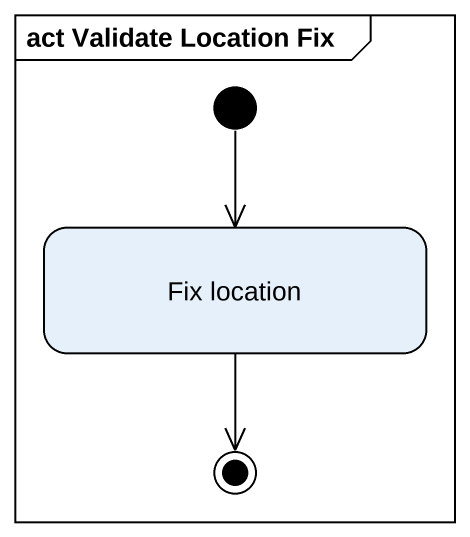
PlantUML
@startuml
mainframe act Validate Location Fix
hide empty description
state "Fix location" as Fix_location
[*] --> Fix_location
Fix_location --> [*]
@enduml
